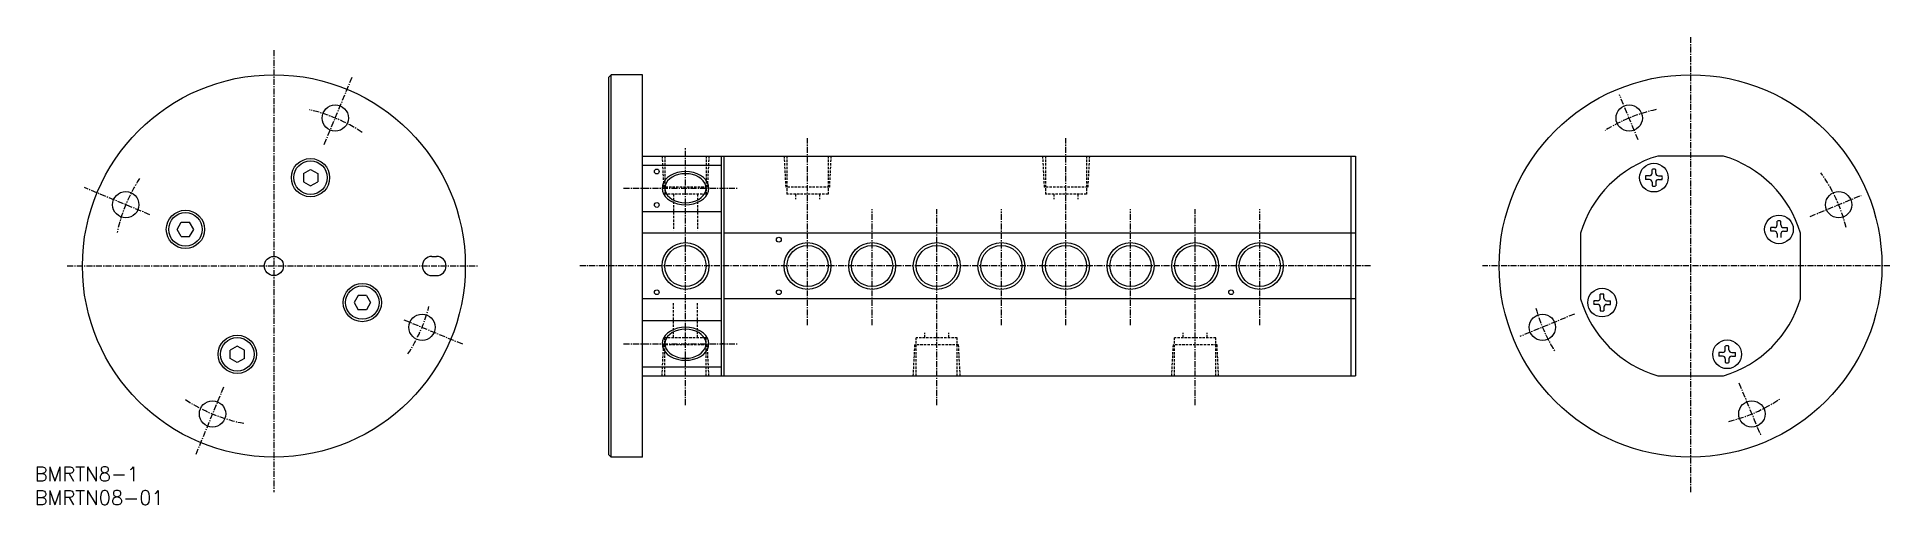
# Model space of a CAD drawing. Extents: x 1 to 388, y 0 to 98.
import ezdxf

# ---------------------------------------------------------------- set-up
doc = ezdxf.new("R2010")
doc.units = 0
doc.linetypes.add('CENTER', pattern=[2, 1.25, -0.25, 0.25, -0.25])
doc.linetypes.add('DASHED', pattern=[0.75, 0.5, -0.25])
doc.layers.get('0').update_dxf_attribs({"linetype": 'CONTINUOUS'})
doc.layers.add('CENTER', color=1, linetype='CENTER')
doc.styles.get("Standard").update_dxf_attribs({"font": 'txt.shx'})

# ---------------------------------------------------------------- blocks, each defined once
blk = doc.blocks.new('*U21')
at = {"color": 7, "linetype": 'CONTINUOUS'}
blk.add_text('BMRTN08-01', height=3, dxfattribs=at).set_placement((0, 0))
blk = doc.blocks.new('*U22')
at = {"color": 7, "linetype": 'CONTINUOUS'}
blk.add_text('BMRTN8-1', height=3, dxfattribs=at).set_placement((0, 5))

msp = doc.modelspace()

# ---------------------------------------------------------------- linework, layer by layer
at = {"color": 7, "linetype": 'CONTINUOUS'}
for p, q in [((119.999998, 89.5), (120.499998, 90)), ((119.999998, 10.5), (119.999998, 89.5)), ((120.499998, 10), (120.499998, 90)), ((127.000028, 90), (120.499998, 90)), ((127.000028, 10), (127.000028, 90)), ((56.15368, 69.34359), (57.653672, 70.20965)), ((57.653672, 70.20965), (59.153689, 69.34359)), ((127.000028, 73.00001), (275.999998, 73.00001)), ((127.000028, 71.11108), (143.499968, 71.11108)), ((143.499968, 26.99993), (143.499968, 73.00001)), ((143.999958, 73.00001), (143.999958, 26.99993)), ((274.999598, 73.00001), (274.999598, 26.99998)), ((275.999998, 73.00001), (275.999998, 26.99998)), ((337.964066, 69.42621), (337.964066, 70.20571)), ((338.728726, 69.42621), (338.728726, 70.20571)), ((352.855586, 73.00001), (339.144446, 73.00001)), ((56.15368, 69.34359), (56.15368, 67.61155)), ((56.15368, 67.61155), (57.653672, 66.74552)), ((57.653672, 66.74552), (59.153689, 67.61155)), ((59.153689, 69.34359), (59.153689, 67.61155)), ((131.765358, 66.79146), (131.700038, 66.26347)), ((131.700038, 66.26347), (131.765358, 65.73549)), ((131.959358, 67.3034), (131.765358, 66.79146)), ((132.276128, 67.78374), (131.959358, 67.3034)), ((132.706038, 68.21789), (132.276128, 67.78374)), ((133.236048, 68.59265), (132.706038, 68.21789)), ((133.850028, 68.89665), (133.236048, 68.59265)), ((134.529348, 69.12063), (133.850028, 68.89665)), ((135.253338, 69.25781), (134.529348, 69.12063)), ((136.000028, 69.304), (135.253338, 69.25781)), ((136.746718, 69.25781), (136.000028, 69.304)), ((137.470708, 69.12063), (136.746718, 69.25781)), ((138.150028, 68.89665), (137.470708, 69.12063)), ((138.764008, 68.59265), (138.150028, 68.89665)), ((139.294018, 68.21789), (138.764008, 68.59265)), ((139.723928, 67.78374), (139.294018, 68.21789)), ((140.040698, 67.3034), (139.723928, 67.78374)), ((140.234698, 66.79146), (140.040698, 67.3034)), ((140.300018, 66.26347), (140.234698, 66.79146)), ((140.234698, 65.73549), (140.300018, 66.26347)), ((143.499968, 66.24993), (143.999958, 66.24993)), ((337.397576, 68.85984), (336.618066, 68.85984)), ((337.397576, 68.09522), (336.618066, 68.09522)), ((337.964066, 67.5288), (337.964066, 66.7493)), ((338.728726, 67.5288), (338.728726, 66.7493)), ((339.295066, 68.85984), (340.074646, 68.85984)), ((339.295066, 68.09522), (340.074646, 68.09522)), ((131.765358, 65.73549), (131.959358, 65.22355)), ((131.959358, 65.22355), (132.276128, 64.74321)), ((132.276128, 64.74321), (132.706038, 64.30906)), ((132.706038, 64.30906), (133.236048, 63.9343)), ((133.236048, 63.9343), (133.850028, 63.6303)), ((133.850028, 63.6303), (134.529348, 63.40631)), ((134.529348, 63.40631), (135.253338, 63.26914)), ((135.253338, 63.26914), (136.000028, 63.22295)), ((136.000028, 63.22295), (136.746718, 63.26914)), ((136.746718, 63.26914), (137.470708, 63.40631)), ((137.470708, 63.40631), (138.150028, 63.6303)), ((138.150028, 63.6303), (138.764008, 63.9343)), ((138.764008, 63.9343), (139.294018, 64.30906)), ((139.294018, 64.30906), (139.723928, 64.74321)), ((139.723928, 64.74321), (140.040698, 65.22355)), ((140.040698, 65.22355), (140.234698, 65.73549)), ((29.790377, 57.65365), (30.656404, 59.15365)), ((30.656404, 59.15365), (32.388446, 59.15365)), ((33.25446, 57.65365), (32.388446, 59.15365)), ((127.000028, 61.41578), (143.499968, 61.41578)), ((364.095216, 58.60244), (364.095216, 59.38194)), ((364.859886, 58.60244), (364.859886, 59.38194)), ((30.656404, 56.15364), (29.790377, 57.65365)), ((30.656404, 56.15364), (32.388446, 56.15364)), ((32.388446, 56.15364), (33.25446, 57.65365)), ((143.499968, 56.85552), (127.000028, 56.85552)), ((275.999998, 56.85552), (143.999958, 56.85552)), ((322.999996, 56.85548), (322.999996, 43.14449)), ((363.528806, 58.03594), (362.749316, 58.03594)), ((363.528806, 57.27129), (362.749316, 57.27129)), ((364.095216, 56.70496), (364.095216, 55.92536)), ((364.859886, 56.70496), (364.859886, 55.92536)), ((365.426226, 58.03594), (366.205726, 58.03594)), ((365.426226, 57.27129), (366.205726, 57.27129)), ((369.000066, 43.14449), (369.000066, 56.85548)), ((82.999987, 52), (83.999987, 52)), ((82.999987, 48), (83.999987, 48)), ((67.611578, 43.84633), (66.745539, 42.34633)), ((69.343632, 43.84633), (67.611578, 43.84633)), ((69.343632, 43.84633), (70.209659, 42.34633)), ((143.499968, 43.14447), (127.000028, 43.14447)), ((275.999998, 43.14447), (143.999958, 43.14447)), ((326.573816, 42.72871), (325.794306, 42.72871)), ((327.140156, 43.29503), (327.140156, 44.07462)), ((327.904816, 43.29503), (327.904816, 44.07462)), ((328.471236, 42.72871), (329.250746, 42.72871)), ((66.745539, 42.34633), (67.611578, 40.84632)), ((69.343632, 40.84632), (67.611578, 40.84632)), ((70.209659, 42.34633), (69.343632, 40.84632)), ((326.573816, 41.96404), (325.794306, 41.96404)), ((327.140156, 41.39757), (327.140156, 40.61804)), ((327.904816, 41.39757), (327.904816, 40.61804)), ((328.471236, 41.96404), (329.250746, 41.96404)), ((127.000028, 38.5842), (143.499968, 38.5842)), ((132.276128, 35.25677), (131.959358, 34.77643)), ((132.706038, 35.69092), (132.276128, 35.25677)), ((133.236048, 36.06569), (132.706038, 35.69092)), ((133.850028, 36.36968), (133.236048, 36.06569)), ((134.529348, 36.59367), (133.850028, 36.36968)), ((135.253338, 36.73084), (134.529348, 36.59367)), ((136.000028, 36.77703), (135.253338, 36.73084)), ((136.746718, 36.73084), (136.000028, 36.77703)), ((137.470708, 36.59367), (136.746718, 36.73084)), ((138.150028, 36.36968), (137.470708, 36.59367)), ((138.764008, 36.06569), (138.150028, 36.36968)), ((139.294018, 35.69092), (138.764008, 36.06569)), ((139.723928, 35.25677), (139.294018, 35.69092)), ((140.040698, 34.77643), (139.723928, 35.25677)), ((42.34634, 33.25445), (40.846347, 32.38843)), ((40.846347, 30.65638), (40.846347, 32.38843)), ((43.846357, 32.38843), (42.34634, 33.25445)), ((43.846357, 30.65638), (43.846357, 32.38843)), ((131.765358, 34.26449), (131.700038, 33.73651)), ((131.700038, 33.73651), (131.765358, 33.20853)), ((131.959358, 34.77643), (131.765358, 34.26449)), ((131.765358, 33.20853), (131.959358, 32.69659)), ((131.959358, 32.69659), (132.276128, 32.21624)), ((132.276128, 32.21624), (132.706038, 31.7821)), ((132.706038, 31.7821), (133.236048, 31.40733)), ((133.236048, 31.40733), (133.850028, 31.10334)), ((133.850028, 31.10334), (134.529348, 30.87935)), ((137.470708, 30.87935), (138.150028, 31.10334)), ((138.150028, 31.10334), (138.764008, 31.40733)), ((138.764008, 31.40733), (139.294018, 31.7821)), ((139.294018, 31.7821), (139.723928, 32.21624)), ((139.723928, 32.21624), (140.040698, 32.69659)), ((140.234698, 34.26449), (140.040698, 34.77643)), ((140.040698, 32.69659), (140.234698, 33.20853)), ((140.300018, 33.73651), (140.234698, 34.26449)), ((140.234698, 33.20853), (140.300018, 33.73651)), ((143.499968, 33.75004), (143.999958, 33.75004)), ((352.704966, 31.90476), (351.925406, 31.90476)), ((352.704966, 31.14015), (351.925406, 31.14015)), ((353.271306, 32.4712), (353.271306, 33.25068)), ((354.035976, 32.4712), (354.035976, 33.25068)), ((354.602466, 31.90476), (355.381966, 31.90476)), ((354.602466, 31.14015), (355.381966, 31.14015)), ((42.34634, 29.79034), (40.846347, 30.65638)), ((43.846357, 30.65638), (42.34634, 29.79034)), ((127.000028, 28.8889), (143.499968, 28.8889)), ((134.529348, 30.87935), (135.253338, 30.74217)), ((135.253338, 30.74217), (136.000028, 30.69598)), ((136.000028, 30.69598), (136.746718, 30.74217)), ((136.746718, 30.74217), (137.470708, 30.87935)), ((353.271306, 30.57378), (353.271306, 29.79427)), ((354.035976, 30.57378), (354.035976, 29.79427)), ((127.000028, 26.99998), (275.999998, 26.99998)), ((339.144526, 26.99993), (352.855516, 26.99993)), ((119.999998, 10.5), (120.499998, 10)), ((127.000028, 10), (120.499998, 10))]:
    msp.add_line(p, q, dxfattribs=at)
at = {"color": 3, "linetype": 'DASHED'}
for p, q in [((131.099978, 73.00001), (131.440678, 66.49992)), ((131.699978, 73.00001), (131.699978, 65.00001)), ((140.299968, 73.00001), (140.299968, 65.00001)), ((140.900028, 73.00001), (140.559318, 66.49992)), ((156.599988, 73.00001), (156.940578, 66.49987)), ((157.199878, 73.00001), (157.199878, 64.99996)), ((165.799948, 73.00001), (165.799948, 64.99996)), ((166.399928, 73.00001), (166.059278, 66.49987)), ((210.599868, 73.00001), (210.940518, 66.49987)), ((211.199838, 73.00001), (211.199838, 64.99996)), ((219.799978, 73.00001), (219.799978, 64.99996)), ((220.399798, 73.00001), (220.059218, 66.49987)), ((140.559318, 66.49992), (131.440678, 66.49992)), ((166.059278, 66.49987), (156.940578, 66.49987)), ((220.059218, 66.49987), (210.940518, 66.49987)), ((140.299968, 65.00001), (131.699978, 65.00001)), ((133.500028, 65.00001), (133.500028, 57.49999)), ((138.500028, 65.00001), (138.500028, 57.49999)), ((165.799948, 64.99996), (157.199878, 64.99996)), ((158.999918, 64.99996), (158.999918, 64.00002)), ((163.999898, 64.99996), (163.999898, 64.00002)), ((219.799978, 64.99996), (211.199838, 64.99996)), ((212.999888, 64.99996), (212.999888, 64.00002)), ((217.999848, 64.99996), (217.999848, 64.00002)), ((133.500028, 34.99996), (133.500028, 42.49996)), ((138.500028, 34.99996), (138.500028, 42.49996)), ((140.299968, 34.99996), (131.699978, 34.99996)), ((131.699978, 26.99993), (131.699978, 34.99996)), ((140.299968, 26.99993), (140.299968, 34.99996)), ((192.799868, 34.99999), (184.199868, 34.99999)), ((184.199868, 26.99998), (184.199868, 34.99999)), ((185.999848, 34.99999), (185.999848, 35.99996)), ((190.999888, 34.99999), (190.999888, 35.99996)), ((192.799868, 26.99998), (192.799868, 34.99999)), ((246.799968, 34.99999), (238.199828, 34.99999)), ((238.199828, 26.99998), (238.199828, 34.99999)), ((239.999878, 34.99999), (239.999878, 35.99996)), ((244.999838, 34.99999), (244.999838, 35.99996)), ((246.799968, 26.99998), (246.799968, 34.99999)), ((131.099978, 26.99993), (131.440678, 33.50003)), ((140.559318, 33.50003), (131.440678, 33.50003)), ((140.900028, 26.99993), (140.559318, 33.50003)), ((183.599898, 26.99998), (183.940558, 33.5001)), ((193.059258, 33.5001), (183.940558, 33.5001)), ((193.399978, 26.99998), (193.059258, 33.5001)), ((237.599858, 26.99998), (237.940508, 33.5001)), ((247.059208, 33.5001), (237.940508, 33.5001)), ((247.399788, 26.99998), (247.059208, 33.5001))]:
    msp.add_line(p, q, dxfattribs=at)
at = {"color": 3, "linetype": 'CONTINUOUS'}
for p, q in [((136.000008, 69.7283), (135.149128, 69.67566)), ((136.850878, 69.67566), (136.000008, 69.7283)), ((131.174438, 66.86516), (131.099998, 66.2635)), ((131.099998, 66.2635), (131.174438, 65.66184)), ((131.395498, 67.44853), (131.174438, 66.86516)), ((131.756468, 67.9959), (131.395498, 67.44853)), ((132.246378, 68.49063), (131.756468, 67.9959)), ((132.850338, 68.91769), (132.246378, 68.49063)), ((133.549998, 69.2641), (132.850338, 68.91769)), ((134.324098, 69.51934), (133.549998, 69.2641)), ((135.149128, 69.67566), (134.324098, 69.51934)), ((137.675908, 69.51934), (136.850878, 69.67566)), ((138.450008, 69.2641), (137.675908, 69.51934)), ((139.149668, 68.91769), (138.450008, 69.2641)), ((139.753628, 68.49063), (139.149668, 68.91769)), ((140.243538, 67.9959), (139.753628, 68.49063)), ((140.604508, 67.44853), (140.243538, 67.9959)), ((140.825568, 66.86516), (140.604508, 67.44853)), ((140.900008, 66.2635), (140.825568, 66.86516)), ((140.825568, 65.66184), (140.900008, 66.2635)), ((131.174438, 65.66184), (131.395498, 65.07847)), ((131.395498, 65.07847), (131.756468, 64.5311)), ((131.756468, 64.5311), (132.246378, 64.03637)), ((132.246378, 64.03637), (132.850338, 63.60931)), ((132.850338, 63.60931), (133.549998, 63.2629)), ((133.549998, 63.2629), (134.324098, 63.00766)), ((134.324098, 63.00766), (135.149128, 62.85134)), ((135.149128, 62.85134), (136.000008, 62.7987)), ((136.000008, 62.7987), (136.850878, 62.85134)), ((136.850878, 62.85134), (137.675908, 63.00766)), ((137.675908, 63.00766), (138.450008, 63.2629)), ((138.450008, 63.2629), (139.149668, 63.60931)), ((139.149668, 63.60931), (139.753628, 64.03637)), ((139.753628, 64.03637), (140.243538, 64.5311)), ((140.243538, 64.5311), (140.604508, 65.07847)), ((140.604508, 65.07847), (140.825568, 65.66184)), ((131.395498, 34.92151), (131.174438, 34.33814)), ((131.756468, 35.46888), (131.395498, 34.92151)), ((132.246378, 35.96361), (131.756468, 35.46888)), ((132.850338, 36.39067), (132.246378, 35.96361)), ((133.549998, 36.73709), (132.850338, 36.39067)), ((134.324098, 36.99233), (133.549998, 36.73709)), ((135.149128, 37.14864), (134.324098, 36.99233)), ((136.000008, 37.20128), (135.149128, 37.14864)), ((136.850878, 37.14864), (136.000008, 37.20128)), ((137.675908, 36.99233), (136.850878, 37.14864)), ((138.450008, 36.73709), (137.675908, 36.99233)), ((139.149668, 36.39067), (138.450008, 36.73709)), ((139.753628, 35.96361), (139.149668, 36.39067)), ((140.243538, 35.46888), (139.753628, 35.96361)), ((140.604508, 34.92151), (140.243538, 35.46888)), ((140.825568, 34.33814), (140.604508, 34.92151)), ((131.174438, 34.33814), (131.099998, 33.73648)), ((131.099998, 33.73648), (131.174438, 33.13483)), ((131.174438, 33.13483), (131.395498, 32.55145)), ((131.395498, 32.55145), (131.756468, 32.00409)), ((131.756468, 32.00409), (132.246378, 31.50936)), ((132.246378, 31.50936), (132.850338, 31.0823)), ((132.850338, 31.0823), (133.549998, 30.73588)), ((138.450008, 30.73588), (139.149668, 31.0823)), ((139.149668, 31.0823), (139.753628, 31.50936)), ((139.753628, 31.50936), (140.243538, 32.00409)), ((140.243538, 32.00409), (140.604508, 32.55145)), ((140.604508, 32.55145), (140.825568, 33.13483)), ((140.900008, 33.73648), (140.825568, 34.33814)), ((140.825568, 33.13483), (140.900008, 33.73648)), ((133.549998, 30.73588), (134.324098, 30.48064)), ((134.324098, 30.48064), (135.149128, 30.32433)), ((135.149128, 30.32433), (136.000008, 30.27169)), ((136.000008, 30.27169), (136.850878, 30.32433)), ((136.850878, 30.32433), (137.675908, 30.48064)), ((137.675908, 30.48064), (138.450008, 30.73588))]:
    msp.add_line(p, q, dxfattribs=at)
at = {"color": 7, "linetype": 'CONTINUOUS'}
for centre, radius in [((50, 50), 39.999998), ((345.999996, 50), 39.999998), ((62.819906, 80.94996), 2.75), ((333.180116, 80.94996), 2.75), ((57.653672, 68.4776), 4), ((57.653672, 68.47758), 3.5), ((130.000038, 69.76347), 0.5), ((338.346336, 68.47754), 3), ((19.050054, 62.81987), 2.75), ((130.000038, 62.76346), 0.5), ((376.949966, 62.81987), 2.75), ((31.522419, 57.65365), 4), ((31.522419, 57.65365), 3.5), ((364.477566, 57.65369), 3), ((136.000028, 50), 4.3), ((155.499928, 55.49999), 0.5), ((161.499928, 50), 4.3), ((174.999908, 50), 4.3), ((188.499908, 50), 4.3), ((201.999898, 50), 4.3), ((215.499898, 50), 4.3), ((228.999868, 50), 4.3), ((242.499858, 50), 4.3), ((255.999858, 50), 4.3), ((50, 49.99997), 2), ((68.477618, 42.34634), 4), ((68.477618, 42.34633), 3.5), ((130.000038, 44.49999), 0.5), ((155.499928, 44.49999), 0.5), ((249.999858, 44.49999), 0.5), ((327.522496, 42.3463), 3), ((80.949981, 37.1801), 2.75), ((315.050026, 37.1801), 2.75), ((42.346364, 31.52239), 4), ((42.34634, 31.52239), 3.5), ((353.653726, 31.52244), 3), ((37.180118, 19.05001), 2.75), ((358.819896, 19.05001), 2.75)]:
    msp.add_circle(centre, radius, dxfattribs=at)
at = {"color": 3, "linetype": 'CONTINUOUS'}
for centre in [(136.000028, 50), (161.499928, 50), (174.999908, 50), (188.499908, 50), (201.999898, 50), (215.499898, 50), (228.999868, 50), (242.499858, 50), (255.999858, 50)]:
    msp.add_circle(centre, 4.9, dxfattribs=at)
at = {"color": 7, "linetype": 'CONTINUOUS'}
for centre, radius, start, end in [((346.000016, 50), 24.000001, 106.59762, 163.40255), ((338.346336, 68.4775), 1.77, 77.525817, 102.47418), ((346.000016, 50), 24.000001, 16.597442, 73.402374), ((338.346336, 68.4775), 1.77, 167.52572, 192.47427), ((337.397576, 69.42621), 0.5664, 270, 0), ((337.397576, 67.5288), 0.5664, 0, 90), ((338.346336, 68.4775), 1.77, 257.52581, 282.47418), ((339.295066, 69.42621), 0.5664, 180, 270), ((339.295066, 67.5288), 0.5664, 90, 180), ((338.346336, 68.4775), 1.77, 347.52572, 12.474273), ((363.528806, 58.60244), 0.5664, 270, 0), ((364.477566, 57.65369), 1.77, 77.525726, 102.47427), ((365.426226, 58.60244), 0.5664, 180, 270), ((364.477566, 57.65369), 1.77, 167.52581, 192.47418), ((363.528806, 56.70496), 0.5664, 0, 90), ((365.426226, 56.70496), 0.5664, 90, 180), ((364.477566, 57.65369), 1.77, 347.52581, 12.474182), ((82.999987, 50), 2, 90, 270), ((83.999987, 50), 2, 270, 90), ((346.000016, 50), 24.000001, 196.59744, 253.40255), ((327.522496, 42.3463), 1.77, 167.52581, 192.47418), ((326.573816, 43.29503), 0.5664, 270, 0), ((327.522496, 42.3463), 1.77, 77.525726, 102.47427), ((328.471236, 43.29503), 0.5664, 180, 270), ((327.522496, 42.3463), 1.77, 347.52581, 12.474182), ((346.000016, 50), 24.000001, 286.59744, 343.40255), ((326.573816, 41.39757), 0.5664, 0, 90), ((327.522496, 42.3463), 1.77, 257.52572, 282.47427), ((328.471236, 41.39757), 0.5664, 90, 180), ((353.653726, 31.52249), 1.77, 167.52572, 192.47427), ((352.704966, 32.4712), 0.5664, 270, 0), ((352.704966, 30.57378), 0.5664, 0, 90), ((353.653726, 31.52249), 1.77, 77.525817, 102.47418), ((354.602466, 32.4712), 0.5664, 180, 270), ((354.602466, 30.57378), 0.5664, 90, 180), ((353.653726, 31.52249), 1.77, 347.52572, 12.474273), ((353.653726, 31.52249), 1.77, 257.52581, 282.47418)]:
    msp.add_arc(centre, radius, start, end, dxfattribs=at)
at = {"layer": 'CENTER', "color": 1, "linetype": 'CENTER'}
for p, q in [((346.000016, 97.89664), (346.000016, 2.706619)), ((49.999987, 95.12811), (49.999987, 2.706619)), ((60.534354, 75.43216), (66.386195, 89.55972)), ((335.075676, 76.37366), (331.177136, 85.78557)), ((136.000028, 20.85964), (136.000028, 74.74034)), ((161.499928, 37.65076), (161.499928, 76.74036)), ((215.499868, 37.65076), (215.499868, 76.74036)), ((24.112301, 60.72302), (10.440286, 66.38617)), ((123.082738, 66.26347), (147.011258, 66.26347)), ((370.978626, 60.3465), (381.639566, 64.76239)), ((174.999908, 37.65076), (174.999908, 61.88819)), ((188.499908, 20.85964), (188.499908, 61.88819)), ((201.999878, 37.65076), (201.999878, 61.88819)), ((228.999868, 37.65076), (228.999868, 61.88819)), ((242.499858, 20.85964), (242.499858, 61.88819)), ((255.999858, 37.65076), (255.999858, 61.88819)), ((6.827863, 50), (92.557241, 50)), ((279.147528, 50), (113.846408, 50)), ((387.666686, 50), (302.516156, 50)), ((77.139601, 38.75842), (89.559741, 33.61382)), ((321.730876, 39.94737), (310.321896, 35.22162)), ((123.082738, 33.73651), (147.011258, 33.73651)), ((39.493754, 24.63562), (33.613842, 10.44027)), ((356.127286, 25.55064), (360.661916, 14.60305))]:
    msp.add_line(p, q, dxfattribs=at)
for centre, start, end in [((49.999987, 50), 56.527786, 77.192398), ((346.000066, 50), 102.37869, 122.14744), ((49.999987, 50), 146.90382, 167.928), ((346.000066, 50), 13.877029, 35.574417), ((49.999987, 50), 326.70806, 345.33198), ((346.000066, 50), 195.32485, 212.04621), ((49.999987, 50), 236.53691, 259.37944), ((346.000066, 50), 283.79156, 303.81477)]:
    msp.add_arc(centre, 33.500002, start, end, dxfattribs=at)

# ---------------------------------------------------------------- block references
at = {"color": 7, "linetype": 'CONTINUOUS'}
for name in ['*U22', '*U21']:
    msp.add_blockref(name, (0, 0), dxfattribs=at)

doc.saveas('drawing.dxf')
